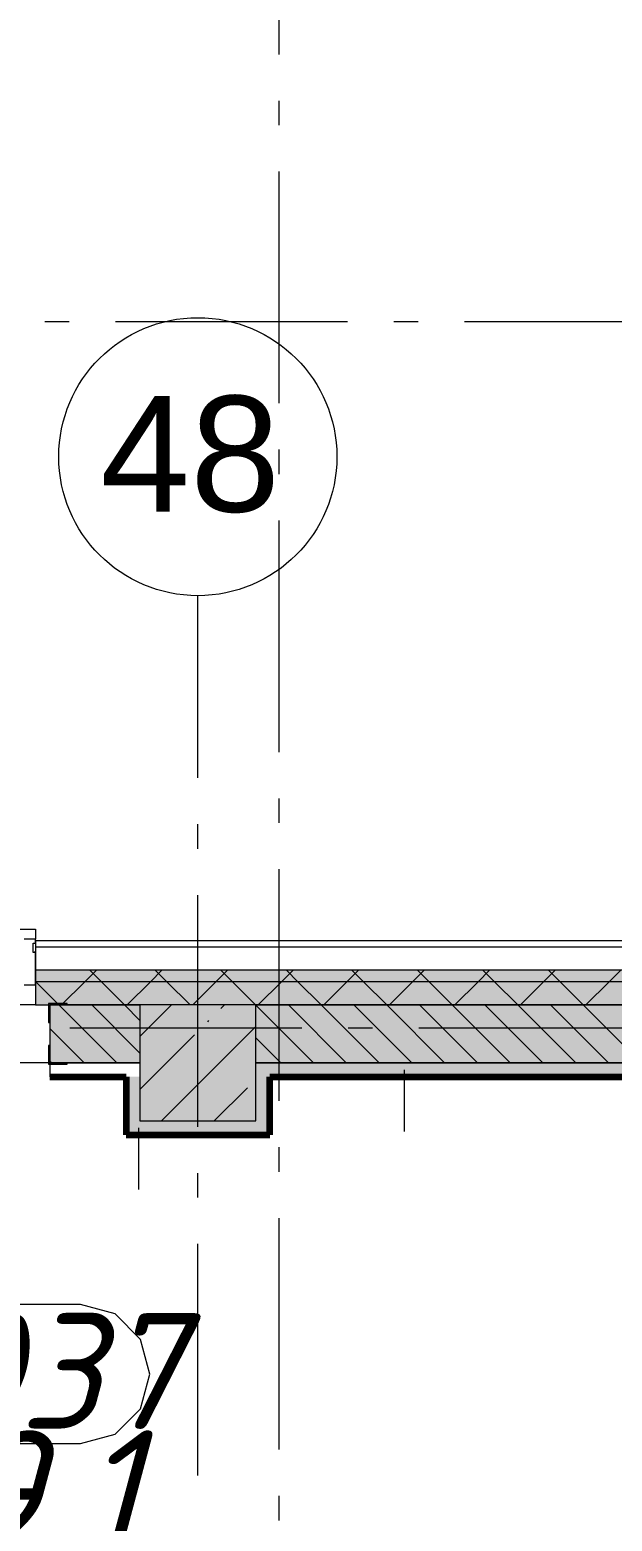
# Model space of a CAD drawing. Header units: millimetres. Extents: x -537608 to 253996, y -217170 to 186033.
# Drawn here: x -246651 to -244138, y 100593 to 107031 of the extents above; entities that cross this region are included whole.
import ezdxf

# ---------------------------------------------------------------- set-up
doc = ezdxf.new("R2010")
doc.units = ezdxf.units.MM
doc.layers.add('16) Лак 1.6м', color=160, linetype='Continuous', lineweight=90)
doc.layers.add('PDF _Геометрия', color=7, linetype='Continuous')
doc.layers.add('PDF _Текст', color=7, linetype='Continuous')
doc.layers.add('PDF _Сплошная заливка', color=7, linetype='Continuous', true_color=0xffffff)
doc.styles.add('PDF ArialMT', font='arial.ttf')
doc.styles.add('PDF ISOCPEUR Italic', font='isocpeui.ttf')

msp = doc.modelspace()

# ---------------------------------------------------------------- hatches: boundary and pattern name
at = {"layer": 'PDF _Сплошная заливка', "transparency": 33554559}
h = msp.add_hatch(color=256, dxfattribs=at)
h.paths.add_polyline_path([(-240126.19, 102921.2636), (-240126.19, 102971.2638), (-246626.1914, 102971.2638), (-246626.1914, 102921.2636), (-240371.3189, 102921.2636)], flags=0)
h.paths.add_polyline_path([(-257486.1367, 102921.2636), (-257324.7427, 102921.2636), (-257324.7427, 102971.2638), (-258624.7391, 102971.2638), (-258624.7391, 102921.2636), (-258321.009, 102921.2636)], flags=0)
h.paths.add_polyline_path([(-254326.1866, 102921.2636), (-254326.1866, 102971.2638), (-255624.7405, 102971.2638), (-255624.7405, 102921.2636), (-254564.0965, 102921.2636)], flags=0)
h.paths.add_polyline_path([(-260825.613, 102921.2636), (-260324.7413, 102921.2636), (-260324.7413, 102971.2638), (-261620.1864, 102971.2638), (-261620.1864, 102921.2636), (-261243.0492, 102921.2636)], flags=0)
h.paths.add_polyline_path([(-263330.2213, 102921.2636), (-263320.1886, 102921.2636), (-263320.1886, 102971.2638), (-264619.7372, 102971.2638), (-264619.7372, 102921.2636), (-264165.0937, 102921.2636)], flags=0)
h.paths.add_polyline_path([(-267504.57, 102921.2636), (-266319.7394, 102921.2636), (-266319.7394, 102971.2638), (-267619.7401, 102971.2638), (-267619.7401, 102921.2636)], flags=0)
h.paths.add_polyline_path([(-270426.6102, 102921.2636), (-269319.7381, 102921.2636), (-269319.7381, 102971.2638), (-270620.3545, 102971.2638), (-270620.3545, 102921.2636)], flags=0)
h.paths.add_polyline_path([(-272320.3567, 102921.2636), (-272320.3567, 102971.2638), (-273619.7374, 102971.2638), (-273619.7374, 102921.2636), (-272513.7824, 102921.2636)], flags=0)
h.paths.add_polyline_path([(-275435.8268, 102921.2636), (-275319.7353, 102921.2636), (-275319.7353, 102971.2638), (-276926.1831, 102971.2638), (-276926.1831, 102921.2636), (-275853.2587, 102921.2636)], flags=0)
h.paths.add_polyline_path([(-278626.181, 102921.2636), (-278626.181, 102971.2638), (-279926.186, 102971.2638), (-279926.186, 102921.2636), (-278775.3032, 102921.2636)], flags=0)
h.paths.add_polyline_path([(-281626.184, 102921.2636), (-281626.184, 102971.2638), (-282926.1804, 102971.2638), (-282926.1804, 102921.2636), (-281697.3434, 102921.2636)], flags=0)
h.paths.add_polyline_path([(-287958.8642, 102921.2636), (-287626.1812, 102921.2636), (-287626.1812, 102971.2638), (-290826.1849, 102971.2638), (-290826.1849, 102921.2636), (-288376.296, 102921.2636)], flags=0)
h.paths.add_polyline_path([(-285926.1833, 102921.2636), (-284626.1869, 102921.2636), (-284626.1869, 102971.2638), (-285926.1833, 102971.2638)], flags=0)
h = msp.add_hatch(color=256, dxfattribs=at)
h.paths.add_polyline_path([(-240026.1918, 102821.2653), (-240026.1918, 102921.2636), (-246626.1914, 102921.2636), (-246626.1914, 102821.2653), (-240371.3189, 102821.2653)], flags=0)
h.paths.add_polyline_path([(-254564.0965, 102821.2653), (-254326.1866, 102821.2653), (-254326.1866, 102921.2636), (-255624.7405, 102921.2636), (-255624.7405, 102821.2653), (-254676.1879, 102821.2653)], flags=0)
h.paths.add_polyline_path([(-257324.7427, 102821.2653), (-257324.7427, 102921.2636), (-258624.7391, 102921.2636), (-258624.7391, 102821.2653), (-257486.1367, 102821.2653)], flags=0)
h.paths.add_polyline_path([(-264582.5255, 102821.2653), (-263320.1886, 102821.2653), (-263320.1886, 102921.2636), (-264619.7372, 102921.2636), (-264619.7372, 102821.2653)], flags=0)
h.paths.add_polyline_path([(-261620.1864, 102821.2653), (-260324.7413, 102821.2653), (-260324.7413, 102921.2636), (-261620.1864, 102921.2636), (-261620.1864, 102842.3987)], flags=0)
h.paths.add_polyline_path([(-267504.57, 102821.2653), (-266319.7394, 102821.2653), (-266319.7394, 102921.2636), (-267619.7401, 102921.2636), (-267619.7401, 102821.2653)], flags=0)
h.paths.add_polyline_path([(-269319.7381, 102821.2653), (-269319.7381, 102921.2636), (-270620.3545, 102921.2636), (-270620.3545, 102821.2653), (-269591.7422, 102821.2653)], flags=0)
h.paths.add_polyline_path([(-273348.6546, 102821.2653), (-272320.3567, 102821.2653), (-272320.3567, 102921.2636), (-273619.7374, 102921.2636), (-273619.7374, 102821.2653)], flags=0)
h.paths.add_polyline_path([(-279192.735, 102821.2653), (-278626.181, 102821.2653), (-278626.181, 102921.2636), (-279926.186, 102921.2636), (-279926.186, 102821.2653), (-279226.1833, 102821.2653)], flags=0)
h.paths.add_polyline_path([(-276688.131, 102821.2653), (-275319.7353, 102821.2653), (-275319.7353, 102921.2636), (-276926.1831, 102921.2636), (-276926.1831, 102821.2653)], flags=0)
h.paths.add_polyline_path([(-281697.3434, 102821.2653), (-281626.184, 102821.2653), (-281626.184, 102921.2636), (-282926.1804, 102921.2636), (-282926.1804, 102821.2653), (-282532.2157, 102821.2653)], flags=0)
h.paths.add_polyline_path([(-287626.1812, 102821.2653), (-287626.1812, 102921.2636), (-290876.1851, 102921.2636), (-290876.1851, 102821.2653), (-287958.8642, 102821.2653)], flags=0)
h.paths.add_polyline_path([(-285871.6877, 102821.2653), (-284626.1869, 102821.2653), (-284626.1869, 102921.2636), (-285926.1833, 102921.2636), (-285926.1833, 102821.2653)], flags=0)
h = msp.add_hatch(color=256, dxfattribs=at)
h.paths.add_polyline_path([(-242676.189, 102571.2644), (-242651.189, 102571.2644), (-242651.189, 102821.2653), (-242676.189, 102819.1576), (-242676.189, 102809.3595)], flags=0)
h.paths.add_polyline_path([(-243176.191, 102571.2644), (-243176.191, 102821.2653), (-245676.192, 102821.2653), (-245676.192, 102571.2644), (-243293.3633, 102571.2644)], flags=0)
h.paths.add_polyline_path([(-246215.4035, 102571.2644), (-246176.1896, 102571.2644), (-246176.1896, 102821.2653), (-246564.7417, 102821.2653), (-246564.7417, 102571.2644)], flags=0)
h.paths.add_polyline_path([(-255398.9645, 102571.2644), (-255176.1898, 102571.2644), (-255176.1898, 102821.2653), (-255564.7419, 102821.2653), (-255564.7419, 102571.2644)], flags=0)
h.paths.add_polyline_path([(-254676.1879, 102571.2644), (-254384.7426, 102571.2644), (-254384.7426, 102821.2653), (-254676.1879, 102821.2653), (-254676.1879, 102729.2029)], flags=0)
h.paths.add_polyline_path([(-258564.7406, 102571.2644), (-257384.7412, 102571.2644), (-257384.7412, 102821.2653), (-258564.7406, 102821.2653)], flags=0)
h.paths.add_polyline_path([(-261559.74, 102571.2644), (-261176.187, 102571.2644), (-261176.187, 102821.2653), (-261559.74, 102821.2653)], flags=0)
h.paths.add_polyline_path([(-263379.7393, 102571.2644), (-263379.7393, 102821.2653), (-263676.1881, 102821.2653), (-263676.1881, 102571.2644), (-263616.1852, 102571.2644)], flags=0)
h.paths.add_polyline_path([(-260676.1851, 102571.2644), (-260384.7399, 102571.2644), (-260384.7399, 102821.2653), (-260676.1851, 102821.2653), (-260676.1851, 102729.2029)], flags=0)
h.paths.add_polyline_path([(-264559.7387, 102571.2644), (-264176.1857, 102571.2644), (-264176.1857, 102821.2653), (-264559.7387, 102821.2653)], flags=0)
h.paths.add_polyline_path([(-269591.7422, 102571.2644), (-269379.7366, 102571.2644), (-269379.7366, 102821.2653), (-269676.1853, 102821.2653), (-269676.1853, 102571.2644), (-269616.1868, 102571.2644)], flags=0)
h.paths.add_polyline_path([(-267559.7373, 102571.2644), (-266379.7379, 102571.2644), (-266379.7379, 102821.2653), (-267559.7373, 102821.2653)], flags=0)
msp.add_hatch(color=256, dxfattribs=at).paths.add_polyline_path([(-246176.1896, 102321.2656), (-245676.192, 102321.2656), (-245676.192, 102821.2653), (-246176.1896, 102821.2653), (-246176.1896, 102488.423)])
at = {"layer": 'PDF _Сплошная заливка', "true_color": 0xff7d7d, "transparency": 33554559}
for points in [[(-245676.192, 102321.2656), (-245616.1892, 102321.2656), (-245616.1892, 102571.2644), (-245676.192, 102571.2644), (-245676.192, 102488.423)], [(-243236.1895, 102511.2637), (-243176.191, 102511.2637), (-243176.191, 102571.2644), (-245616.1892, 102571.2644), (-245616.1892, 102511.2637), (-243293.3633, 102511.2637)], [(-246236.1881, 102261.2649), (-246176.1896, 102261.2649), (-246176.1896, 102511.2637), (-246236.1881, 102511.2637), (-246236.1881, 102321.2656)], [(-245676.192, 102261.2649), (-245616.1892, 102261.2649), (-245616.1892, 102321.2656), (-246176.1896, 102321.2656), (-246176.1896, 102261.2649)]]:
    msp.add_hatch(color=11, dxfattribs=at).paths.add_polyline_path(points)

# ---------------------------------------------------------------- linework, layer by layer
at = {"layer": '16) Лак 1.6м'}
for p, q in [((-246564.7417, 102511.2637), (-246236.1881, 102511.2637)), ((-246236.1881, 102511.2637), (-246236.1881, 102261.2649)), ((-245616.1892, 102321.2656), (-245616.1892, 102511.2637)), ((-245616.1892, 102511.2637), (-243236.1895, 102511.2637)), ((-245616.1892, 102261.2649), (-245616.1892, 102321.2656)), ((-246236.1881, 102261.2649), (-246176.1896, 102261.2649)), ((-246176.1896, 102261.2649), (-245616.1892, 102261.2649))]:
    msp.add_line(p, q, dxfattribs=at)
at = {"layer": 'PDF _Геометрия', "color": 253, "lineweight": 9, "true_color": 0xaaaaaa}
for p, q in [((-245576.1916, 107925.0074), (-245576.1916, 106925.0079)), ((-245576.1916, 106725.0071), (-245576.1916, 106619.1744)), ((-245576.1916, 106419.1736), (-245576.1916, 105419.1741)), ((-246481.0306, 105771.2638), (-246586.8655, 105771.2638)), ((-245281.0303, 105771.2638), (-246281.0299, 105771.2638)), ((-244975.1989, 105771.2638), (-245081.0338, 105771.2638)), ((-243775.1986, 105771.2638), (-244775.1982, 105771.2638)), ((-245576.1916, 105219.1733), (-245576.1916, 105113.3405)), ((-245576.1916, 104913.3397), (-245576.1916, 103913.3403)), ((-245926.1886, 103801.518), (-245926.1886, 104588.3644)), ((-245576.1916, 103713.3416), (-245576.1916, 103607.5067)), ((-245926.1886, 103495.6845), (-245926.1886, 103601.5172)), ((-245576.1916, 103407.5081), (-245576.1916, 102407.5086)), ((-245926.1886, 102295.6842), (-245926.1886, 103295.6837)), ((-254326.1866, 103148.2645), (-246626.1914, 103148.2645)), ((-246626.1914, 103148.2645), (-246626.1914, 103105.2636)), ((-246632.8397, 103050.2642), (-246626.1914, 103050.2642)), ((-245477.9524, 102721.2649), (-246477.9519, 102721.2649)), ((-245172.121, 102721.2649), (-245277.9516, 102721.2649)), ((-243972.1207, 102721.2649), (-244972.1202, 102721.2649)), ((-245576.1916, 102207.5078), (-245576.1916, 102101.6751)), ((-245926.1886, 101989.8507), (-245926.1886, 102095.6834)), ((-245576.1916, 101901.6743), (-245576.1916, 100901.6747)), ((-245926.1886, 100789.8503), (-245926.1886, 101789.852)), ((-246433.08, 101527.6331), (-247633.0804, 101527.6331)), ((-246283.0837, 101487.4418), (-246433.08, 101527.6331)), ((-246173.2745, 101377.6347), (-246283.0837, 101487.4418)), ((-246133.0832, 101227.6341), (-246173.2745, 101377.6347)), ((-246173.2745, 101077.6335), (-246133.0832, 101227.6341)), ((-246283.0837, 100967.8264), (-246173.2745, 101077.6335)), ((-246433.08, 100927.6351), (-246283.0837, 100967.8264)), ((-247633.0804, 100927.6351), (-246433.08, 100927.6351)), ((-245576.1916, 100701.674), (-245576.1916, 100595.8413))]:
    msp.add_line(p, q, dxfattribs=at)
at = {"layer": 'PDF _Геометрия', "lineweight": 9}
for p, q in [((-246626.1914, 103105.2636), (-246676.1915, 103105.2636)), ((-246636.1896, 103048.2641), (-246636.1896, 103088.2638)), ((-246636.1896, 103088.2638), (-246626.1914, 103088.2638)), ((-246626.1914, 103088.2638), (-246626.1914, 103105.2636)), ((-240303.1908, 103098.2643), (-246626.1914, 103098.2643)), ((-246626.1914, 103098.2643), (-246626.1914, 103071.2642)), ((-246626.1914, 103048.2641), (-246636.1896, 103048.2641)), ((-240276.1906, 103071.2642), (-246626.1914, 103071.2642)), ((-246626.1914, 103071.2642), (-246626.1914, 102971.2638)), ((-246626.1914, 102908.2641), (-246626.1914, 103048.2641)), ((-240176.1902, 102971.2638), (-246626.1914, 102971.2638)), ((-246626.1914, 102971.2638), (-246626.1914, 102921.2636)), ((-246413.8628, 102921.2636), (-246363.8626, 102971.2638)), ((-246342.6431, 102921.2636), (-246392.6433, 102971.2638)), ((-246131.0207, 102921.2636), (-246081.0205, 102971.2638)), ((-246059.8009, 102921.2636), (-246109.8012, 102971.2638)), ((-245848.1785, 102921.2636), (-245798.1783, 102971.2638)), ((-245776.9588, 102921.2636), (-245826.959, 102971.2638)), ((-245565.3364, 102921.2636), (-245515.3362, 102971.2638)), ((-245494.1167, 102921.2636), (-245544.1169, 102971.2638)), ((-245282.4943, 102921.2636), (-245232.4941, 102971.2638)), ((-245211.2746, 102921.2636), (-245261.2705, 102971.2638)), ((-244999.6522, 102921.2636), (-244949.652, 102971.2638)), ((-244928.4282, 102921.2636), (-244978.4284, 102971.2638)), ((-244716.8058, 102921.2636), (-244666.8099, 102971.2638)), ((-244645.5861, 102921.2636), (-244695.5863, 102971.2638)), ((-244433.9637, 102921.2636), (-244383.9635, 102971.2638)), ((-244362.7439, 102921.2636), (-244412.7442, 102971.2638)), ((-244151.1216, 102921.2636), (-244101.1213, 102971.2638)), ((-246676.1915, 102908.2641), (-246626.1914, 102908.2641)), ((-246625.4852, 102921.2636), (-246626.1914, 102921.9676)), ((-240126.19, 102921.2636), (-246626.1914, 102921.2636)), ((-246626.1914, 102921.2636), (-246626.1914, 102821.2653)), ((-246525.4848, 102821.2653), (-246625.4852, 102921.2636)), ((-246513.8632, 102821.2653), (-246413.8628, 102921.2636)), ((-246242.6427, 102821.2653), (-246342.6431, 102921.2636)), ((-246231.021, 102821.2653), (-246131.0207, 102921.2636)), ((-245959.8006, 102821.2653), (-246059.8009, 102921.2636)), ((-245948.1789, 102821.2653), (-245848.1785, 102921.2636)), ((-245676.9585, 102821.2653), (-245776.9588, 102921.2636)), ((-245665.3368, 102821.2653), (-245565.3364, 102921.2636)), ((-245394.1163, 102821.2653), (-245494.1167, 102921.2636)), ((-245382.4947, 102821.2653), (-245282.4943, 102921.2636)), ((-245111.2742, 102821.2653), (-245211.2746, 102921.2636)), ((-245099.6483, 102821.2653), (-244999.6522, 102921.2636)), ((-244828.4278, 102821.2653), (-244928.4282, 102921.2636)), ((-244816.8062, 102821.2653), (-244716.8058, 102921.2636)), ((-244545.5857, 102821.2653), (-244645.5861, 102921.2636)), ((-244533.964, 102821.2653), (-244433.9637, 102921.2636)), ((-244262.7436, 102821.2653), (-244362.7439, 102921.2636)), ((-244251.1219, 102821.2653), (-244151.1216, 102921.2636)), ((-246626.1914, 102821.2653), (-251676.1892, 102821.2653)), ((-246626.1914, 102821.2653), (-246176.1896, 102821.2653)), ((-246176.1896, 102821.2653), (-246564.7417, 102821.2653)), ((-246564.7417, 102821.2653), (-246564.7417, 102571.2644)), ((-246275.4838, 102571.2644), (-246525.4848, 102821.2653)), ((-246176.1896, 102613.3891), (-246384.0659, 102821.2653)), ((-246176.1896, 102754.8101), (-246242.6427, 102821.2653)), ((-246176.1896, 102684.6109), (-246039.5374, 102821.2653)), ((-245676.192, 102821.2653), (-246176.1896, 102821.2653)), ((-246176.1896, 102821.2653), (-246176.1896, 102321.2656)), ((-245826.3907, 102806.3109), (-245811.4362, 102821.2653)), ((-245426.9575, 102571.2644), (-245676.9585, 102821.2653)), ((-245676.192, 102821.2653), (-243176.191, 102821.2653)), ((-243176.191, 102821.2653), (-245676.192, 102821.2653)), ((-245676.192, 102321.2656), (-245676.192, 102821.2653)), ((-245285.5386, 102571.2644), (-245535.5352, 102821.2653)), ((-245144.1154, 102571.2644), (-245394.1163, 102821.2653)), ((-245002.6921, 102571.2644), (-245252.6932, 102821.2653)), ((-244861.2733, 102571.2644), (-245111.2742, 102821.2653)), ((-244719.85, 102571.2644), (-244969.851, 102821.2653)), ((-244578.4311, 102571.2644), (-244828.4278, 102821.2653)), ((-244437.0079, 102571.2644), (-244687.0089, 102821.2653)), ((-244295.589, 102571.2644), (-244545.5857, 102821.2653)), ((-244154.1658, 102571.2644), (-244404.1668, 102821.2653)), ((-244012.7426, 102571.2644), (-244262.7436, 102821.2653)), ((-246416.907, 102571.2644), (-246564.7417, 102719.0991)), ((-246083.3414, 102321.2656), (-245676.192, 102728.4149)), ((-245883.4181, 102749.2857), (-245878.6729, 102754.0264)), ((-246176.1896, 102456.512), (-245940.4412, 102692.2604)), ((-245568.3807, 102571.2644), (-245676.192, 102679.0757)), ((-246570.7442, 102571.2644), (-251616.1907, 102571.2644)), ((-246558.3303, 102571.2644), (-246564.7417, 102577.678)), ((-246564.7417, 102571.2644), (-246176.1896, 102571.2644)), ((-246176.1896, 102571.2644), (-246564.7417, 102571.2644)), ((-246564.7417, 102571.2644), (-246564.7417, 102511.2637)), ((-245616.1892, 102571.2644), (-245676.192, 102571.2644)), ((-245676.192, 102571.2644), (-245616.1892, 102571.2644)), ((-245616.1892, 102571.2644), (-243176.191, 102571.2644)), ((-243176.191, 102571.2644), (-245616.1892, 102571.2644)), ((-245035.9381, 102541.2651), (-245035.9381, 102275.1148)), ((-245855.2402, 102321.2656), (-245712.3444, 102464.1635)), ((-246176.1896, 102321.2656), (-245676.192, 102321.2656)), ((-246182.1016, 102291.2642), (-246182.1016, 102025.1139))]:
    msp.add_line(p, q, dxfattribs=at)
at = {"layer": 'PDF _Геометрия', "color": 253, "lineweight": 20, "true_color": 0xaaaaaa}
for p, q in [((-246489.7415, 102827.2635), (-246570.7442, 102827.2635)), ((-246570.7442, 102827.2635), (-246570.7442, 102746.2651)), ((-246489.7415, 102821.2653), (-246489.7415, 102827.2635)), ((-246564.7417, 102746.2651), (-246564.7417, 102821.2653)), ((-246564.7417, 102821.2653), (-246489.7415, 102821.2653)), ((-246570.7442, 102746.2651), (-246564.7417, 102746.2651)), ((-246564.7417, 102646.2647), (-246570.7442, 102646.2647)), ((-246570.7442, 102646.2647), (-246570.7442, 102565.2641)), ((-246564.7417, 102571.2644), (-246564.7417, 102646.2647)), ((-246570.7442, 102565.2641), (-246489.7415, 102565.2641)), ((-246489.7415, 102571.2644), (-246564.7417, 102571.2644)), ((-246489.7415, 102565.2641), (-246489.7415, 102571.2644))]:
    msp.add_line(p, q, dxfattribs=at)
at = {"layer": 'PDF _Геометрия', "color": 9, "lineweight": 9, "true_color": 0xc0c0c0}
msp.add_line((-246570.7442, 102571.2644), (-251616.1907, 102571.2644), dxfattribs=at)
at = {"layer": 'PDF _Геометрия', "lineweight": 20}
msp.add_circle((-245926.1897, 105188.3623), 599.999, dxfattribs=at)

# ---------------------------------------------------------------- texts
at = {"layer": 'PDF _Текст', "char_height": 500, "attachment_point": 4}
for s, insert, style in [('48', (-246347.7456, 105197.4381), 'PDF ArialMT'), ('3.037', (-247540.4129, 101240.9243), 'PDF ISOCPEUR Italic'), ('119,1', (-247468.4138, 100676.9753), 'PDF ISOCPEUR Italic')]:
    msp.add_mtext(s, dxfattribs=dict(at, insert=insert, style=style))

doc.saveas('drawing.dxf')
